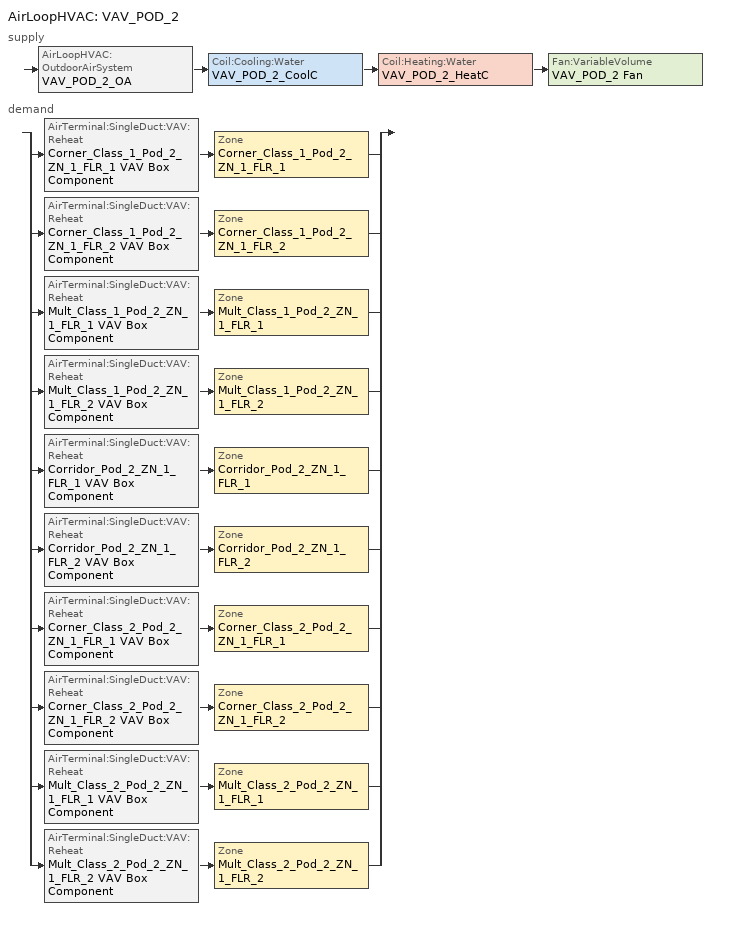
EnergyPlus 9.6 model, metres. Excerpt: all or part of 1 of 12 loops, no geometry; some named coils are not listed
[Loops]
AirLoopHVAC 'VAV_POD_2'
 supply: AirLoopHVAC:OutdoorAirSystem 'VAV_POD_2_OA' > Coil:Cooling:Water 'VAV_POD_2_CoolC' > Coil:Heating:Water 'VAV_POD_2_HeatC' > Fan:VariableVolume 'VAV_POD_2 Fan'
 demand: split
  | AirTerminal:SingleDuct:VAV:Reheat 'Corner_Class_1_Pod_2_ZN_1_FLR_1 VAV Box Component' > Zone 'Corner_Class_1_Pod_2_ZN_1_FLR_1'
  | AirTerminal:SingleDuct:VAV:Reheat 'Corner_Class_1_Pod_2_ZN_1_FLR_2 VAV Box Component' > Zone 'Corner_Class_1_Pod_2_ZN_1_FLR_2'
  | AirTerminal:SingleDuct:VAV:Reheat 'Mult_Class_1_Pod_2_ZN_1_FLR_1 VAV Box Component' > Zone 'Mult_Class_1_Pod_2_ZN_1_FLR_1'
  | AirTerminal:SingleDuct:VAV:Reheat 'Mult_Class_1_Pod_2_ZN_1_FLR_2 VAV Box Component' > Zone 'Mult_Class_1_Pod_2_ZN_1_FLR_2'
  | AirTerminal:SingleDuct:VAV:Reheat 'Corridor_Pod_2_ZN_1_FLR_1 VAV Box Component' > Zone 'Corridor_Pod_2_ZN_1_FLR_1'
  | AirTerminal:SingleDuct:VAV:Reheat 'Corridor_Pod_2_ZN_1_FLR_2 VAV Box Component' > Zone 'Corridor_Pod_2_ZN_1_FLR_2'
  | AirTerminal:SingleDuct:VAV:Reheat 'Corner_Class_2_Pod_2_ZN_1_FLR_1 VAV Box Component' > Zone 'Corner_Class_2_Pod_2_ZN_1_FLR_1'
  | AirTerminal:SingleDuct:VAV:Reheat 'Corner_Class_2_Pod_2_ZN_1_FLR_2 VAV Box Component' > Zone 'Corner_Class_2_Pod_2_ZN_1_FLR_2'
  | AirTerminal:SingleDuct:VAV:Reheat 'Mult_Class_2_Pod_2_ZN_1_FLR_1 VAV Box Component' > Zone 'Mult_Class_2_Pod_2_ZN_1_FLR_1'
  | AirTerminal:SingleDuct:VAV:Reheat 'Mult_Class_2_Pod_2_ZN_1_FLR_2 VAV Box Component' > Zone 'Mult_Class_2_Pod_2_ZN_1_FLR_2'
[Sizing:Zone] Zone Cooling Design Supply Air Temperature Input Method=SupplyAirTemperature; Zone Cooling Design Supply Air Temperature {C}=12.8; Zone Heating Design Supply Air Temperature Input Method=SupplyAirTemperature; Zone Heating Design Supply Air Temperature {C}=40; Zone Cooling Design Supply Air Humidity Ratio {kgWater/kgDryAir}=0.007; Zone Heating Design Supply Air Humidity Ratio {kgWater/kgDryAir}=0.008; Cooling Design Air Flow Method=DesignDay; Cooling Design Air Flow Rate {m3/s}=0; Cooling Minimum Air Flow {m3/s}=0; Cooling Minimum Air Flow Fraction=0; Heating Design Air Flow Method=DesignDay; Heating Design Air Flow Rate {m3/s}=0; Design Specification Zone Air Distribution Object=VAV_Zone_AirDistribution; Account for Dedicated Outdoor Air System=No; Dedicated Outdoor Air System Control Strategy=NeutralSupplyAir; Dedicated Outdoor Air Low Setpoint Temperature for Design {C}=autosize; Dedicated Outdoor Air High Setpoint Temperature for Design {C}=autosize
Name | Design Specification Outdoor Air Object
Corner_Class_1_Pod_2_ZN_1_FLR_1 | SZ DSOA Corner_Class_1_Pod_2_ZN_1_FLR_1
Corner_Class_1_Pod_2_ZN_1_FLR_2 | SZ DSOA Corner_Class_1_Pod_2_ZN_1_FLR_2
Mult_Class_1_Pod_2_ZN_1_FLR_1 | SZ DSOA Mult_Class_1_Pod_2_ZN_1_FLR_1
Mult_Class_1_Pod_2_ZN_1_FLR_2 | SZ DSOA Mult_Class_1_Pod_2_ZN_1_FLR_2
Corridor_Pod_2_ZN_1_FLR_1 | SZ DSOA Corridor_Pod_2_ZN_1_FLR_1
Corridor_Pod_2_ZN_1_FLR_2 | SZ DSOA Corridor_Pod_2_ZN_1_FLR_2
Corner_Class_2_Pod_2_ZN_1_FLR_1 | SZ DSOA Corner_Class_2_Pod_2_ZN_1_FLR_1
Corner_Class_2_Pod_2_ZN_1_FLR_2 | SZ DSOA Corner_Class_2_Pod_2_ZN_1_FLR_2
Mult_Class_2_Pod_2_ZN_1_FLR_1 | SZ DSOA Mult_Class_2_Pod_2_ZN_1_FLR_1
Mult_Class_2_Pod_2_ZN_1_FLR_2 | SZ DSOA Mult_Class_2_Pod_2_ZN_1_FLR_2
[DesignSpecification:OutdoorAir]
Name | Outdoor Air Method | Outdoor Air Flow per Zone Floor Area {m3/s-m2} | Outdoor Air Flow per Person {m3/s-person}
SZ DSOA Corner_Class_1_Pod_2_ZN_1_FLR_1; SZ DSOA Corner_Class_1_Pod_2_ZN_1_FLR_2; SZ DSOA Mult_Class_1_Pod_2_ZN_1_FLR_1; SZ DSOA Mult_Class_1_Pod_2_ZN_1_FLR_2; SZ DSOA Corner_Class_2_Pod_2_ZN_1_FLR_1; SZ DSOA Corner_Class_2_Pod_2_ZN_1_FLR_2; SZ DSOA Mult_Class_2_Pod_2_ZN_1_FLR_1; SZ DSOA Mult_Class_2_Pod_2_ZN_1_FLR_2 | Flow/Area | 0.00238745
SZ DSOA Corridor_Pod_2_ZN_1_FLR_1; SZ DSOA Corridor_Pod_2_ZN_1_FLR_2 | Flow/Area | 0.000304781
Design_Spec_OA_Classroom | Sum | 0.000609562 | 0.00471921
Design_Spec_OA_Corridor | Sum | 0.000304781 | 1e-08
[DesignSpecification:ZoneAirDistribution] Zone Air Distribution Effectiveness in Cooling Mode=1; Zone Air Distribution Effectiveness in Heating Mode=1
Name | Minimum Zone Ventilation Efficiency
VAV_Zone_AirDistribution | 0.6
Design_Spec_ZAD_1
[Sizing:System]
VAV_POD_2: Type of Load to Size On=Sensible; Design Outdoor Air Flow Rate {m3/s}=6.92559; Central Heating Maximum System Air Flow Ratio=0.3; Preheat Design Temperature {C}=7; Preheat Design Humidity Ratio {kgWater/kgDryAir}=0.008; Precool Design Temperature {C}=12.8; Precool Design Humidity Ratio {kgWater/kgDryAir}=0.008; Central Cooling Design Supply Air Temperature {C}=12.8; Central Heating Design Supply Air Temperature {C}=12.8; Type of Zone Sum to Use=Coincident; 100% Outdoor Air in Cooling=No; 100% Outdoor Air in Heating=No; Central Cooling Design Supply Air Humidity Ratio {kgWater/kgDryAir}=0.007; Central Heating Design Supply Air Humidity Ratio {kgWater/kgDryAir}=0.008; Cooling Supply Air Flow Rate Method=DesignDay; Cooling Supply Air Flow Rate {m3/s}=0; Heating Supply Air Flow Rate Method=DesignDay; Heating Supply Air Flow Rate {m3/s}=0; System Outdoor Air Method=ZoneSum
[ZoneControl:Thermostat] Control Type Schedule=Dual Zone Control Type Sched
Name | Zone or ZoneList | Control 1
Corner_Class_1_Pod_2_ZN_1_FLR_1 Thermostat | Corner_Class_1_Pod_2_ZN_1_FLR_1 | Corner_Class_1_Pod_2_ZN_1_FLR_1 DualSPSched
Corner_Class_1_Pod_2_ZN_1_FLR_2 Thermostat | Corner_Class_1_Pod_2_ZN_1_FLR_2 | Corner_Class_1_Pod_2_ZN_1_FLR_2 DualSPSched
Mult_Class_1_Pod_2_ZN_1_FLR_1 Thermostat | Mult_Class_1_Pod_2_ZN_1_FLR_1 | Mult_Class_1_Pod_2_ZN_1_FLR_1 DualSPSched
Mult_Class_1_Pod_2_ZN_1_FLR_2 Thermostat | Mult_Class_1_Pod_2_ZN_1_FLR_2 | Mult_Class_1_Pod_2_ZN_1_FLR_2 DualSPSched
Corridor_Pod_2_ZN_1_FLR_1 Thermostat | Corridor_Pod_2_ZN_1_FLR_1 | Corridor_Pod_2_ZN_1_FLR_1 DualSPSched
Corridor_Pod_2_ZN_1_FLR_2 Thermostat | Corridor_Pod_2_ZN_1_FLR_2 | Corridor_Pod_2_ZN_1_FLR_2 DualSPSched
Corner_Class_2_Pod_2_ZN_1_FLR_1 Thermostat | Corner_Class_2_Pod_2_ZN_1_FLR_1 | Corner_Class_2_Pod_2_ZN_1_FLR_1 DualSPSched
Corner_Class_2_Pod_2_ZN_1_FLR_2 Thermostat | Corner_Class_2_Pod_2_ZN_1_FLR_2 | Corner_Class_2_Pod_2_ZN_1_FLR_2 DualSPSched
Mult_Class_2_Pod_2_ZN_1_FLR_1 Thermostat | Mult_Class_2_Pod_2_ZN_1_FLR_1 | Mult_Class_2_Pod_2_ZN_1_FLR_1 DualSPSched
Mult_Class_2_Pod_2_ZN_1_FLR_2 Thermostat | Mult_Class_2_Pod_2_ZN_1_FLR_2 | Mult_Class_2_Pod_2_ZN_1_FLR_2 DualSPSched
[ThermostatSetpoint:DualSetpoint] Heating Setpoint Temperature Schedule=HTGSETP_SCH_YES_OPTIMUM; Cooling Setpoint Temperature Schedule=CLGSETP_SCH_YES_OPTIMUM
Corner_Class_1_Pod_2_ZN_1_FLR_1 DualSPSched; Corner_Class_1_Pod_2_ZN_1_FLR_2 DualSPSched; Mult_Class_1_Pod_2_ZN_1_FLR_1 DualSPSched; Mult_Class_1_Pod_2_ZN_1_FLR_2 DualSPSched; Corridor_Pod_2_ZN_1_FLR_1 DualSPSched; Corridor_Pod_2_ZN_1_FLR_2 DualSPSched; Corner_Class_2_Pod_2_ZN_1_FLR_1 DualSPSched; Corner_Class_2_Pod_2_ZN_1_FLR_2 DualSPSched; Mult_Class_2_Pod_2_ZN_1_FLR_1 DualSPSched; Mult_Class_2_Pod_2_ZN_1_FLR_2 DualSPSched
[AirTerminal:SingleDuct:VAV:Reheat] Availability Schedule=ALWAYS_ON; Maximum Air Flow Rate {m3/s}=AUTOSIZE; Zone Minimum Air Flow Input Method=Constant; Constant Minimum Air Flow Fraction=0.99; Maximum Hot Water or Steam Flow Rate {m3/s}=AUTOSIZE; Minimum Hot Water or Steam Flow Rate {m3/s}=0; Convergence Tolerance=0.001; Damper Heating Action=ReverseWithLimits; Maximum Flow Fraction During Reheat=0.5; Maximum Reheat Air Temperature {C}=40
Name | Reheat Coil
Corner_Class_1_Pod_2_ZN_1_FLR_1 VAV Box Component | Corner_Class_1_Pod_2_ZN_1_FLR_1 VAV Box Reheat Coil
Corner_Class_1_Pod_2_ZN_1_FLR_2 VAV Box Component | Corner_Class_1_Pod_2_ZN_1_FLR_2 VAV Box Reheat Coil
Mult_Class_1_Pod_2_ZN_1_FLR_1 VAV Box Component | Mult_Class_1_Pod_2_ZN_1_FLR_1 VAV Box Reheat Coil
Mult_Class_1_Pod_2_ZN_1_FLR_2 VAV Box Component | Mult_Class_1_Pod_2_ZN_1_FLR_2 VAV Box Reheat Coil
Corridor_Pod_2_ZN_1_FLR_1 VAV Box Component | Corridor_Pod_2_ZN_1_FLR_1 VAV Box Reheat Coil
Corridor_Pod_2_ZN_1_FLR_2 VAV Box Component | Corridor_Pod_2_ZN_1_FLR_2 VAV Box Reheat Coil
Corner_Class_2_Pod_2_ZN_1_FLR_1 VAV Box Component | Corner_Class_2_Pod_2_ZN_1_FLR_1 VAV Box Reheat Coil
Corner_Class_2_Pod_2_ZN_1_FLR_2 VAV Box Component | Corner_Class_2_Pod_2_ZN_1_FLR_2 VAV Box Reheat Coil
Mult_Class_2_Pod_2_ZN_1_FLR_1 VAV Box Component | Mult_Class_2_Pod_2_ZN_1_FLR_1 VAV Box Reheat Coil
Mult_Class_2_Pod_2_ZN_1_FLR_2 VAV Box Component | Mult_Class_2_Pod_2_ZN_1_FLR_2 VAV Box Reheat Coil
[Zone equipment]
Corner_Class_1_Pod_2_ZN_1_FLR_1: Corner_Class_1_Pod_2_ZN_1_FLR_1 VAV Box Component
Corner_Class_1_Pod_2_ZN_1_FLR_2: Corner_Class_1_Pod_2_ZN_1_FLR_2 VAV Box Component
Mult_Class_1_Pod_2_ZN_1_FLR_1: Mult_Class_1_Pod_2_ZN_1_FLR_1 VAV Box Component
Mult_Class_1_Pod_2_ZN_1_FLR_2: Mult_Class_1_Pod_2_ZN_1_FLR_2 VAV Box Component
Corridor_Pod_2_ZN_1_FLR_1: Corridor_Pod_2_ZN_1_FLR_1 VAV Box Component
Corridor_Pod_2_ZN_1_FLR_2: Corridor_Pod_2_ZN_1_FLR_2 VAV Box Component
Corner_Class_2_Pod_2_ZN_1_FLR_1: Corner_Class_2_Pod_2_ZN_1_FLR_1 VAV Box Component
Corner_Class_2_Pod_2_ZN_1_FLR_2: Corner_Class_2_Pod_2_ZN_1_FLR_2 VAV Box Component
Mult_Class_2_Pod_2_ZN_1_FLR_1: Mult_Class_2_Pod_2_ZN_1_FLR_1 VAV Box Component
Mult_Class_2_Pod_2_ZN_1_FLR_2: Mult_Class_2_Pod_2_ZN_1_FLR_2 VAV Box Component
[Fan:VariableVolume]
VAV_POD_2 Fan: Availability Schedule=HVACOperationSchd; Fan Total Efficiency=0.6084; Pressure Rise {Pa}=1389.42; Maximum Flow Rate {m3/s}=AUTOSIZE; Fan Power Minimum Flow Rate Input Method=Fraction; Fan Power Minimum Flow Fraction=0.25; Motor Efficiency=0.936; Motor In Airstream Fraction=1; Fan Power Coefficient 1=0.0408; Fan Power Coefficient 2=0.088; Fan Power Coefficient 3=-0.0729; Fan Power Coefficient 4=0.9437; Fan Power Coefficient 5=0
[Coil:Cooling:Water]
VAV_POD_2_CoolC: Availability Schedule=ALWAYS_ON; Design Water Flow Rate {m3/s}=AUTOSIZE; Design Air Flow Rate {m3/s}=AUTOSIZE; Design Inlet Water Temperature {C}=AUTOSIZE; Design Inlet Air Temperature {C}=AUTOSIZE; Design Outlet Air Temperature {C}=AUTOSIZE; Design Inlet Air Humidity Ratio {kgWater/kgDryAir}=AUTOSIZE; Design Outlet Air Humidity Ratio {kgWater/kgDryAir}=AUTOSIZE; Type of Analysis=SimpleAnalysis; Heat Exchanger Configuration=CrossFlow
[Coil:Heating:Water]
VAV_POD_2_HeatC: Availability Schedule=ALWAYS_ON; U-Factor Times Area Value {W/K}=AUTOSIZE; Maximum Water Flow Rate {m3/s}=AUTOSIZE; Performance Input Method=UFactorTimesAreaAndDesignWaterFlowRate; Rated Capacity {W}=AUTOSIZE; Rated Inlet Water Temperature {C}=82.2; Rated Inlet Air Temperature {C}=12.8; Rated Outlet Water Temperature {C}=71.1; Rated Outlet Air Temperature {C}=40
[Controller:WaterCoil] Control Variable=Temperature; Actuator Variable=Flow; Maximum Actuated Flow {m3/s}=AUTOSIZE; Minimum Actuated Flow {m3/s}=0
Name | Action | Controller Convergence Tolerance {deltaC}
VAV_POD_2_CoolC_Controller | Reverse
VAV_POD_2_HeatC_Controller | Normal | 0.0001
[Controller:OutdoorAir]
VAV_POD_2_OA_Controller: Minimum Outdoor Air Flow Rate {m3/s}=0; Maximum Outdoor Air Flow Rate {m3/s}=AUTOSIZE; Economizer Control Type=DifferentialDryBulb; Economizer Control Action Type=ModulateFlow; Lockout Type=LockoutWithHeating; Minimum Limit Type=FixedMinimum; Minimum Outdoor Air Schedule=MinOA_MotorizedDamper_Sched; Mechanical Ventilation Controller=VAV_POD_2_MultiZone
[Controller:MechanicalVentilation]
VAV_POD_2_MultiZone: Availability Schedule=MinOA_MotorizedDamper_Sched; Demand Controlled Ventilation=Yes; System Outdoor Air Method=Standard62.1VentilationRateProcedure; Zone or ZoneList 1=Corner_Class_1_Pod_2_ZN_1_FLR_1; Design Specification Outdoor Air Object Name 1=Design_Spec_OA_Classroom; Design Specification Zone Air Distribution Object Name 1=Design_Spec_ZAD_1; Zone or ZoneList 2=Corner_Class_1_Pod_2_ZN_1_FLR_2; Design Specification Outdoor Air Object Name 2=Design_Spec_OA_Classroom; Design Specification Zone Air Distribution Object Name 2=Design_Spec_ZAD_1; Zone or ZoneList 3=Mult_Class_1_Pod_2_ZN_1_FLR_1; Design Specification Outdoor Air Object Name 3=Design_Spec_OA_Classroom; Design Specification Zone Air Distribution Object Name 3=Design_Spec_ZAD_1; Zone or ZoneList 4=Mult_Class_1_Pod_2_ZN_1_FLR_2; Design Specification Outdoor Air Object Name 4=Design_Spec_OA_Classroom; Design Specification Zone Air Distribution Object Name 4=Design_Spec_ZAD_1; Zone or ZoneList 5=Corridor_Pod_2_ZN_1_FLR_1; Design Specification Outdoor Air Object Name 5=Design_Spec_OA_Corridor; Design Specification Zone Air Distribution Object Name 5=Design_Spec_ZAD_1; Zone or ZoneList 6=Corridor_Pod_2_ZN_1_FLR_2; Design Specification Outdoor Air Object Name 6=Design_Spec_OA_Corridor; Design Specification Zone Air Distribution Object Name 6=Design_Spec_ZAD_1; Zone or ZoneList 7=Corner_Class_2_Pod_2_ZN_1_FLR_1; Design Specification Outdoor Air Object Name 7=Design_Spec_OA_Classroom; Design Specification Zone Air Distribution Object Name 7=Design_Spec_ZAD_1; Zone or ZoneList 8=Corner_Class_2_Pod_2_ZN_1_FLR_2; Design Specification Outdoor Air Object Name 8=Design_Spec_OA_Classroom; Design Specification Zone Air Distribution Object Name 8=Design_Spec_ZAD_1; Zone or ZoneList 9=Mult_Class_2_Pod_2_ZN_1_FLR_1; Design Specification Outdoor Air Object Name 9=Design_Spec_OA_Classroom; Design Specification Zone Air Distribution Object Name 9=Design_Spec_ZAD_1; Zone or ZoneList 10=Mult_Class_2_Pod_2_ZN_1_FLR_2; Design Specification Outdoor Air Object Name 10=Design_Spec_OA_Classroom; Design Specification Zone Air Distribution Object Name 10=Design_Spec_ZAD_1
[AirLoopHVAC]
VAV_POD_2: Design Supply Air Flow Rate {m3/s}=AUTOSIZE
[SetpointManager:OutdoorAirReset]
VAV_POD_2 SAT setpoint: Control Variable=Temperature; Setpoint at Outdoor Low Temperature {C}=15.6; Outdoor Low Temperature {C}=10; Setpoint at Outdoor High Temperature {C}=12.8; Outdoor High Temperature {C}=21.1; Setpoint Node or NodeList=VAV_POD_2 Supply Equipment Outlet Node
[SetpointManager:MixedAir] Control Variable=Temperature
Name | Setpoint Node or NodeList
VAV_POD_2_CoolC SAT Manager | VAV_POD_2_CoolC-VAV_POD_2_HeatCNode
VAV_POD_2_HeatC SAT Manager | VAV_POD_2_HeatC-VAV_POD_2 FanNode
VAV_POD_2_OAMixed Air Temp Manager | VAV_POD_2_OA-VAV_POD_2_CoolCNode
[EnergyManagementSystem:Sensor]
Name | Output:Variable or Output:Meter Index Key | Output:Variable or Output:Meter
cCL1_Pod_2_ZN_1_FLR_1_LSr | Corner_Class_1_Pod_2_ZN_1_FLR_1 | Zone Lights Electricity Rate
cCL1_Pod_2_ZN_1_FLR_1_OSr | Corner_Class_1_Pod_2_ZN_1_FLR_1 | People Occupant Count
mCl1_Pod_2_ZN_1_FLR_1_LSr | Mult_Class_1_Pod_2_ZN_1_FLR_1 | Zone Lights Electricity Rate
mCl1_Pod_2_ZN_1_FLR_1_OSr | Mult_Class_1_Pod_2_ZN_1_FLR_1 | People Occupant Count
cPOD2_ZN_1_FLR_1_LSr | Corridor_Pod_2_ZN_1_FLR_1 | Zone Lights Electricity Rate
cCL2_Pod_2_ZN_1_FLR_1_LSr | Corner_Class_2_Pod_2_ZN_1_FLR_1 | Zone Lights Electricity Rate
cCL2_Pod_2_ZN_1_FLR_1_OSr | Corner_Class_2_Pod_2_ZN_1_FLR_1 | People Occupant Count
mCl2_Pod_2_ZN_1_FLR_1_LSr | Mult_Class_2_Pod_2_ZN_1_FLR_1 | Zone Lights Electricity Rate
mCl2_Pod_2_ZN_1_FLR_1_OSr | Mult_Class_2_Pod_2_ZN_1_FLR_1 | People Occupant Count
cCL1_Pod_2_ZN_1_FLR_2_LSr | Corner_Class_1_Pod_2_ZN_1_FLR_2 | Zone Lights Electricity Rate
cCL1_Pod_2_ZN_1_FLR_2_OSr | Corner_Class_1_Pod_2_ZN_1_FLR_2 | People Occupant Count
mCl1_Pod_2_ZN_1_FLR_2_LSr | Mult_Class_1_Pod_2_ZN_1_FLR_2 | Zone Lights Electricity Rate
mCl1_Pod_2_ZN_1_FLR_2_OSr | Mult_Class_1_Pod_2_ZN_1_FLR_2 | People Occupant Count
cPOD2_ZN_1_FLR_2_LSr | Corridor_Pod_2_ZN_1_FLR_2 | Zone Lights Electricity Rate
cCL2_Pod_2_ZN_1_FLR_2_LSr | Corner_Class_2_Pod_2_ZN_1_FLR_2 | Zone Lights Electricity Rate
cCL2_Pod_2_ZN_1_FLR_2_OSr | Corner_Class_2_Pod_2_ZN_1_FLR_2 | People Occupant Count
mCl2_Pod_2_ZN_1_FLR_2_LSr | Mult_Class_2_Pod_2_ZN_1_FLR_2 | Zone Lights Electricity Rate
mCl2_Pod_2_ZN_1_FLR_2_OSr | Mult_Class_2_Pod_2_ZN_1_FLR_2 | People Occupant Count
[EnergyManagementSystem:Actuator] Actuated Component Type=Lights; Actuated Component Control Type=Electricity Rate
Name | Actuated Component Unique
mCl2_Pod_2_ZN_1_FLR_1_LAr | Mult_Class_2_Pod_2_ZN_1_FLR_1_lights
cCL1_Pod_3_ZN_1_FLR_1_LAr | Corner_Class_1_Pod_3_ZN_1_FLR_1_lights
mCl1_Pod_3_ZN_1_FLR_1_LAr | Mult_Class_1_Pod_3_ZN_1_FLR_1_lights
cPOD3_ZN_1_FLR_1_LAr | Corridor_Pod_3_ZN_1_FLR_1_lights
cCL2_Pod_3_ZN_1_FLR_1_LAr | Corner_Class_2_Pod_3_ZN_1_FLR_1_lights
mCl2_Pod_3_ZN_1_FLR_1_LAr | Mult_Class_2_Pod_3_ZN_1_FLR_1_lights
AUX_GYM_ZN_1_FLR_1_LAr | AUX_GYM_ZN_1_FLR_1_lights
AUDITORIUM_ZN_1_FLR_1_LAr | AUDITORIUM_ZN_1_FLR_1_lights
Main_Corridor_ZN_1_FLR_1_LAr | Main_Corridor_ZN_1_FLR_1_lights
Lobby_ZN_1_FLR_1_LAr | Lobby_ZN_1_FLR_1_lights
Mech_ZN_1_FLR_1_LAr | Mech_ZN_1_FLR_1_lights
BATHROOMS_ZN_1_FLR_1_LAr | BATHROOMS_ZN_1_FLR_1_lights
Offices_ZN_1_FLR_1_LAr | Offices_ZN_1_FLR_1_lights
Gym_ZN_1_FLR_1_LAr | Gym_ZN_1_FLR_1_lights
Kitchen_ZN_1_FLR_1_LAr | Kitchen_ZN_1_FLR_1_lights
Cafeteria_ZN_1_FLR_1_LAr | Cafeteria_ZN_1_FLR_1_lights
cCL1_Pod_1_ZN_1_FLR_2_LAr | Corner_Class_1_Pod_1_ZN_1_FLR_2_lights
mCl1_Pod_1_ZN_1_FLR_2_LAr | Mult_Class_1_Pod_1_ZN_1_FLR_2_lights
cPOD1_ZN_1_FLR_2_LAr | Corridor_Pod_1_ZN_1_FLR_2_lights
cCL2_Pod_1_ZN_1_FLR_2_LAr | Corner_Class_2_Pod_1_ZN_1_FLR_2_lights
mCl2_Pod_1_ZN_1_FLR_2_LAr | Mult_Class_2_Pod_1_ZN_1_FLR_2_lights
cCL1_Pod_2_ZN_1_FLR_2_LAr | Corner_Class_1_Pod_2_ZN_1_FLR_2_lights
mCl1_Pod_2_ZN_1_FLR_2_LAr | Mult_Class_1_Pod_2_ZN_1_FLR_2_lights
cPOD2_ZN_1_FLR_2_LAr | Corridor_Pod_2_ZN_1_FLR_2_lights
cCL2_Pod_2_ZN_1_FLR_2_LAr | Corner_Class_2_Pod_2_ZN_1_FLR_2_lights
mCl2_Pod_2_ZN_1_FLR_2_LAr | Mult_Class_2_Pod_2_ZN_1_FLR_2_lights
cCL1_Pod_3_ZN_1_FLR_2_LAr | Corner_Class_1_Pod_3_ZN_1_FLR_2_lights
mCl1_Pod_3_ZN_1_FLR_2_LAr | Mult_Class_1_Pod_3_ZN_1_FLR_2_lights
cPOD3_ZN_1_FLR_2_LAr | Corridor_Pod_3_ZN_1_FLR_2_lights
cCL2_Pod_3_ZN_1_FLR_2_LAr | Corner_Class_2_Pod_3_ZN_1_FLR_2_lights
[EnergyManagementSystem:InternalVariable] Internal Data Type=Zone Floor Area
Name | Internal Data Index Key
cCL1_Pod_2_ZN_1_FLR_1_Area | Corner_Class_1_Pod_2_ZN_1_FLR_1
mCl1_Pod_2_ZN_1_FLR_1_Area | Mult_Class_1_Pod_2_ZN_1_FLR_1
cPOD2_ZN_1_FLR_1_Area | Corridor_Pod_2_ZN_1_FLR_1
cCL2_Pod_2_ZN_1_FLR_1_Area | Corner_Class_2_Pod_2_ZN_1_FLR_1
mCl2_Pod_2_ZN_1_FLR_1_Area | Mult_Class_2_Pod_2_ZN_1_FLR_1
cCL1_Pod_2_ZN_1_FLR_2_Area | Corner_Class_1_Pod_2_ZN_1_FLR_2
mCl1_Pod_2_ZN_1_FLR_2_Area | Mult_Class_1_Pod_2_ZN_1_FLR_2
cPOD2_ZN_1_FLR_2_Area | Corridor_Pod_2_ZN_1_FLR_2
cCL2_Pod_2_ZN_1_FLR_2_Area | Corner_Class_2_Pod_2_ZN_1_FLR_2
mCl2_Pod_2_ZN_1_FLR_2_Area | Mult_Class_2_Pod_2_ZN_1_FLR_2
[Schedule:Compact]
ALWAYS_ON: Through: 12/31, For: AllDays, Until: 24:00, 1
Dual Zone Control Type Sched: Through: 12/31, For: AllDays, Until: 24:00, 4
HVACOperationSchd: Through: 12/31, For: Weekdays SummerDesignDay WinterDesignDay, Until: 07:00, 0, Until: 21:00, 1, Until: 24:00, 0, For: WeekEnds Holidays AllOtherDays, Until: 24:00, 0
HTGSETP_SCH_YES_OPTIMUM: Through: 12/31, For: SummerDesignDay, Until: 24:00, 15.6, For: WinterDesignDay, Until: 24:00, 21, For: Weekdays, Until: 06:00, 15.6, Until: 07:00, 17.8, Until: 08:00, 20, Until: 21:00, 21, Until: 24:00, 15.6, For: WeekEnds Holidays AllOtherDays, Until: 24:00, 15.6
CLGSETP_SCH_YES_OPTIMUM: Through: 12/31, For: SummerDesignDay, Until: 24:00, 24, For: WinterDesignDay, Until: 24:00, 29.44, For: Weekdays, Until: 06:00, 29.44, Until: 07:00, 27.8, Until: 08:00, 25.6, Until: 21:00, 24, Until: 24:00, 29.44, For: WeekEnds Holidays AllOtherDays, Until: 24:00, 29.44
MinOA_MotorizedDamper_Sched: Through: 12/31, For: Weekdays SummerDesignDay WinterDesignDay, Until: 08:00, 0, Until: 21:00, 1, Until: 24:00, 0, For: WeekEnds Holidays AllOtherDays, Until: 24:00, 0
